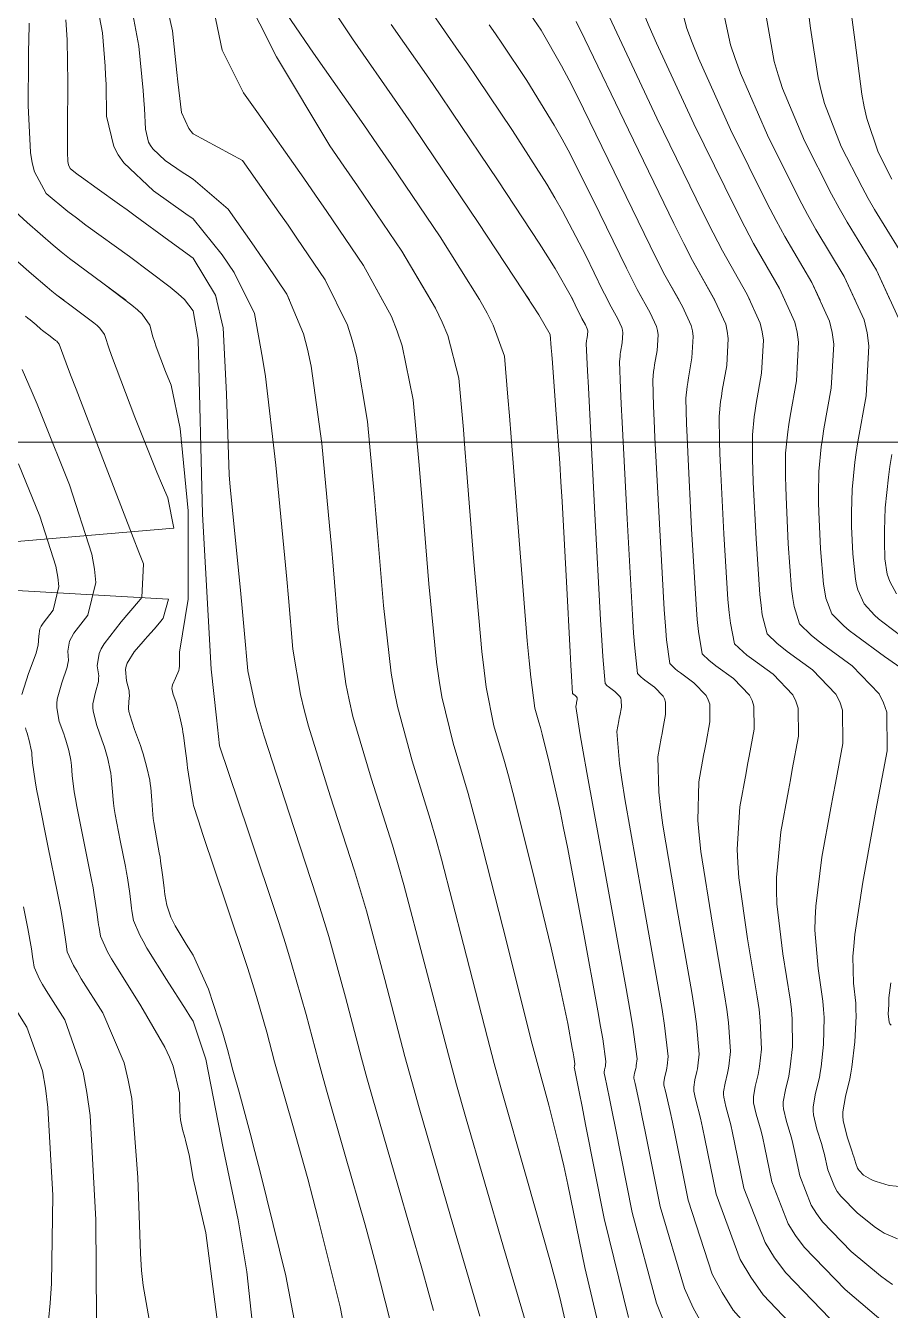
# Model space of a CAD drawing. Header units: millimetres. Extents: x 837475 to 838477, y 1189012 to 1191015.
# Drawn here: x 837990.9 to 838037.9, y 1189166.7 to 1189236.5 of the extents above; entities that cross this region are included whole.
import ezdxf

# ---------------------------------------------------------------- set-up
doc = ezdxf.new("R2010")
doc.units = ezdxf.units.MM
doc.header["$LTSCALE"] = 0.3
doc.layers.add('COORD', color=253, linetype='Continuous', lineweight=20)
doc.layers.add('COTAS 10', color=7, linetype='Continuous', lineweight=9, true_color=0x6e3e2d)
doc.layers.add('COTAS INT', color=7, linetype='Continuous', lineweight=5, true_color=0x9fa19f)

msp = doc.modelspace()

# ---------------------------------------------------------------- linework, layer by layer
at = {"layer": 'COORD'}
msp.add_line((837476.514, 1189213.872), (838476.514, 1189213.872), dxfattribs=at)
at = {"layer": 'COTAS 10'}
for points in [[(838027.746, 1189165.81), (838027.212, 1189166.783), (838026.73, 1189167.836), (838025.411, 1189172.308), (838024.602, 1189176.371), (838024.44, 1189177.166), (838024.306, 1189177.818), (838024.046, 1189178.984), (838023.992, 1189179.213), (838023.988, 1189179.275), (838023.988, 1189179.337), (838024.025, 1189179.553), (838024.086, 1189179.801), (838024.1, 1189179.882), (838024.114, 1189179.968), (838024.154, 1189180.324), (838023.92, 1189182.054), (838023.76, 1189183.007), (838023.56, 1189184.164), (838022.493, 1189190.054), (838021.425, 1189195.899), (838021.224, 1189197.029), (838021.063, 1189197.946), (838020.826, 1189199.495), (838020.854, 1189199.651), (838020.861, 1189199.691), (838020.868, 1189199.729), (838020.892, 1189199.853), (838020.89, 1189199.959), (838020.882, 1189199.985), (838020.87, 1189200.009), (838020.796, 1189200.086), (838020.715, 1189200.145), (838020.698, 1189200.158), (838020.684, 1189200.169), (838020.652, 1189200.2), (838020.591, 1189201.146), (838020.558, 1189201.735), (838020.518, 1189202.465), (838020.316, 1189206.281), (838020.075, 1189210.639), (838020.011, 1189211.71), (838019.948, 1189212.723), (838019.727, 1189215.894), (838019.552, 1189218.179), (838019.516, 1189218.633), (838019.487, 1189219.01), (838019.428, 1189219.727), (838018.816, 1189220.791), (838018.437, 1189221.386), (838017.967, 1189222.111), (838015.516, 1189225.815), (838012.615, 1189230.119), (838011.862, 1189231.223), (838011.131, 1189232.288), (838008.671, 1189235.815), (838006.37, 1189239.292)], [(837996.552, 1189238.041), (837997.056, 1189235.413), (837997.283, 1189232.998), (837997.326, 1189232.475), (837997.361, 1189232.017), (837997.415, 1189230.889), (837997.578, 1189230.194), (837997.681, 1189230.008), (837997.81, 1189229.826), (837998.485, 1189229.19), (837999.411, 1189228.554), (837999.698, 1189228.371), (837999.998, 1189228.185), (838000, 1189228.184), (838001.915, 1189226.538), (838003.317, 1189224.539), (838003.671, 1189224.028), (838004.01, 1189223.536), (838005.11, 1189221.915), (838006.009, 1189219.759), (838006.221, 1189218.93), (838006.418, 1189218), (838006.998, 1189213.803), (838007.426, 1189209.317), (838007.527, 1189208.205), (838007.621, 1189207.149), (838007.898, 1189203.803), (838008.311, 1189200.732), (838008.491, 1189199.849), (838008.699, 1189198.952), (838009.687, 1189195.593), (838010.843, 1189191.959), (838011.157, 1189190.889), (838011.468, 1189189.791), (838012.57, 1189185.593), (838013.891, 1189180.551), (838014.341, 1189178.921), (838014.827, 1189177.19), (838016.885, 1189170.093), (838018.733, 1189163.839)], [(838038.051, 1189168.053), (838037.749, 1189168.27), (838037.404, 1189168.533), (838035.806, 1189169.857), (838034.238, 1189171.473), (838033.911, 1189171.919), (838033.631, 1189172.365), (838033.011, 1189173.968), (838032.707, 1189175.393), (838032.628, 1189175.726), (838032.55, 1189176.032), (838032.286, 1189176.915), (838032.123, 1189177.611), (838032.109, 1189177.8), (838032.109, 1189177.986), (838032.224, 1189178.644), (838032.407, 1189179.396), (838032.451, 1189179.641), (838032.492, 1189179.903), (838032.615, 1189180.985), (838032.597, 1189182.485), (838032.549, 1189183.01), (838032.483, 1189183.583), (838032.091, 1189186.049), (838031.762, 1189188.754), (838031.736, 1189189.478), (838031.739, 1189190.19), (838031.983, 1189192.671), (838032.39, 1189194.935), (838032.496, 1189195.51), (838032.598, 1189196.063), (838032.94, 1189197.874), (838032.923, 1189199.405), (838032.799, 1189199.781), (838032.623, 1189200.137), (838031.556, 1189201.25), (838030.38, 1189202.1), (838030.136, 1189202.29), (838029.927, 1189202.46), (838029.463, 1189202.91), (838029.23, 1189204.021), (838029.166, 1189204.608), (838029.102, 1189205.317), (838028.873, 1189208.884), (838028.696, 1189212.514), (838028.665, 1189213.261), (838028.642, 1189213.897), (838028.621, 1189215.264), (838028.703, 1189216.078), (838028.745, 1189216.365), (838028.794, 1189216.68), (838029.038, 1189218.039), (838029.12, 1189219.515), (838029.066, 1189219.903), (838028.979, 1189220.282), (838028.389, 1189221.573), (838027.177, 1189223.747), (838026.698, 1189224.682), (838026.156, 1189225.761), (838023.681, 1189230.862), (838021.319, 1189235.787), (838020.849, 1189236.756)], [(838031.182, 1189237.036), (838031.623, 1189234.585), (838031.829, 1189233.86), (838032.073, 1189233.115), (838033.258, 1189230.258), (838034.727, 1189227.362), (838035.149, 1189226.592), (838035.578, 1189225.836), (838037.183, 1189223.222), (838037.929, 1189221.589)], [(837990.324, 1189223.808), (837991.214, 1189223.032), (837992.054, 1189222.301), (837992.314, 1189222.091), (837992.586, 1189221.877), (837993.665, 1189221.078), (837994.602, 1189220.37), (837994.783, 1189220.215), (837994.931, 1189220.076), (837995.182, 1189219.723), (837995.456, 1189218.887), (837995.617, 1189218.445), (837995.815, 1189217.911), (837996.841, 1189215.224), (837998.03, 1189212.242), (837998.332, 1189211.523), (837998.622, 1189210.851), (837998.957, 1189209.198), (837971.651, 1189206.877), (837998.656, 1189205.33), (837998.371, 1189204.301), (837998.322, 1189204.232), (837998.254, 1189204.144), (837998.181, 1189204.054), (837997.882, 1189203.707), (837997.515, 1189203.295), (837997.4, 1189203.164), (837997.279, 1189203.026), (837996.793, 1189202.464), (837996.41, 1189201.852), (837996.354, 1189201.681), (837996.32, 1189201.51), (837996.377, 1189200.89), (837996.516, 1189200.339), (837996.533, 1189200.212), (837996.542, 1189200.096), (837996.498, 1189199.768), (837996.483, 1189199.379), (837996.511, 1189199.225), (837996.552, 1189199.05), (837996.814, 1189198.25), (837997.132, 1189197.365), (837997.208, 1189197.137), (837997.279, 1189196.917), (837997.494, 1189196.18), (837997.644, 1189195.484), (837997.675, 1189195.289), (837997.7, 1189195.092), (837997.753, 1189194.374), (837997.805, 1189193.623), (837997.831, 1189193.407), (837997.86, 1189193.187), (837998.007, 1189192.359), (837998.165, 1189191.529), (837998.202, 1189191.308), (837998.236, 1189191.089), (837998.335, 1189190.33), (837998.42, 1189189.63), (837998.446, 1189189.449), (837998.472, 1189189.274), (837998.572, 1189188.691), (837998.799, 1189188.032), (837998.905, 1189187.81), (837999.029, 1189187.571), (837999.632, 1189186.563), (838000, 1189185.977), (838000.833, 1189184.116), (838001.389, 1189182.445), (838001.509, 1189182.07), (838001.615, 1189181.733), (838001.872, 1189180.833), (838002.069, 1189180.082), (838002.136, 1189179.839), (838002.208, 1189179.582), (838002.515, 1189178.524), (838003.111, 1189176.288), (838003.366, 1189175.287), (838003.661, 1189174.12), (838005.048, 1189168.524), (838006.277, 1189162.078)], [(838027.177, 1189223.747), (838028.38, 1189221.589)], [(838038.391, 1189220.577), (838037.183, 1189223.222)], [(837992.976, 1189221.589), (837992.586, 1189221.877)], [(838005.11, 1189221.915), (838005.246, 1189221.589)], [(838018.306, 1189221.589), (838017.967, 1189222.111)], [(838038.274, 1189205.619), (838037.901, 1189206.287), (838037.826, 1189206.49), (838037.763, 1189206.7), (838037.638, 1189207.52), (838037.613, 1189208.474), (838037.614, 1189208.769), (838037.618, 1189209.077), (838037.658, 1189210.299), (838037.826, 1189211.966), (838037.911, 1189212.555), (838038.012, 1189213.199)], [(837992.133, 1189166.097), (837992.226, 1189167.045), (837992.297, 1189168.109), (837992.369, 1189172.91), (837992.108, 1189177.69), (837991.969, 1189178.741), (837991.801, 1189179.674), (837990.95, 1189182.056), (837990.103, 1189183.405)]]:
    msp.add_lwpolyline(points, dxfattribs=at)
at = {"layer": 'COTAS INT'}
for points in [[(838000, 1189243.82), (838004.535, 1189234.831), (838007.442, 1189229.984), (838008.205, 1189228.883), (838008.94, 1189227.816), (838011.353, 1189224.255), (838013.184, 1189221.17), (838013.551, 1189220.403), (838013.857, 1189219.674), (838014.456, 1189217.358), (838014.706, 1189214.566), (838014.792, 1189213.537), (838014.884, 1189212.397), (838015.279, 1189207.358), (838015.714, 1189202.486), (838015.833, 1189201.452), (838015.951, 1189200.554), (838016.369, 1189198.448), (838016.939, 1189196.51), (838017.153, 1189195.718), (838017.39, 1189194.815), (838018.448, 1189190.631), (838019.485, 1189186.361), (838019.709, 1189185.405), (838019.906, 1189184.546), (838020.389, 1189182.259), (838020.633, 1189180.918), (838020.679, 1189180.656), (838020.715, 1189180.441), (838020.77, 1189180.06), (838020.762, 1189179.994), (838020.76, 1189179.978), (838020.757, 1189179.963), (838020.746, 1189179.917), (838020.739, 1189179.877), (838020.739, 1189179.866), (838020.74, 1189179.854), (838020.75, 1189179.812), (838021.008, 1189178.533), (838021.165, 1189177.742), (838021.359, 1189176.762), (838022.371, 1189171.644), (838023.693, 1189166.264)], [(837998.306, 1189238.82), (837998.889, 1189236.25), (837999.122, 1189233.984), (837999.176, 1189233.475), (837999.227, 1189233.018), (837999.374, 1189231.799), (837999.762, 1189230.926), (837999.964, 1189230.687), (838000, 1189230.652), (838002.695, 1189229.202), (838004.668, 1189226.388), (838005.166, 1189225.669), (838005.643, 1189224.977), (838007.191, 1189222.695), (838008.4, 1189220.229), (838008.664, 1189219.421), (838008.898, 1189218.558), (838009.484, 1189214.988), (838009.853, 1189211.067), (838009.949, 1189209.982), (838010.042, 1189208.898), (838010.358, 1189204.988), (838010.779, 1189201.317), (838010.938, 1189200.383), (838011.116, 1189199.486), (838011.914, 1189196.545), (838012.903, 1189193.365), (838013.2, 1189192.317), (838013.509, 1189191.196), (838014.71, 1189186.545), (838016.012, 1189181.471), (838016.384, 1189180.085), (838016.761, 1189178.707), (838018.165, 1189173.795), (838019.418, 1189169.392), (838019.701, 1189168.334), (838019.955, 1189167.347), (838020.637, 1189164.362)], [(838025.647, 1189165.951), (838025.211, 1189167.05), (838023.891, 1189171.976), (838022.98, 1189176.566), (838022.802, 1189177.454), (838022.657, 1189178.176), (838022.398, 1189179.398), (838022.366, 1189179.534), (838022.363, 1189179.571), (838022.363, 1189179.607), (838022.386, 1189179.735), (838022.422, 1189179.882), (838022.43, 1189179.93), (838022.438, 1189179.981), (838022.462, 1189180.192), (838022.287, 1189181.411), (838022.17, 1189182.098), (838022.023, 1189182.936), (838021.244, 1189187.223), (838020.368, 1189191.835), (838020.161, 1189192.879), (838019.969, 1189193.821), (838019.4, 1189196.379), (838018.991, 1189197.996), (838018.9, 1189198.345), (838018.817, 1189198.651), (838018.597, 1189199.4), (838018.368, 1189201.088), (838018.28, 1189201.986), (838018.182, 1189203.07), (838017.739, 1189208.543), (838017.305, 1189214.146), (838017.213, 1189215.314), (838017.133, 1189216.315), (838016.942, 1189218.543), (838016.336, 1189220.233), (838015.994, 1189220.894), (838015.575, 1189221.64), (838013.435, 1189225.035), (838010.777, 1189228.968), (838010.034, 1189230.053), (838009.287, 1189231.136), (838006.56, 1189235.035), (838004.115, 1189238.611)], [(838033.238, 1189239.072), (838033.594, 1189236.397), (838033.999, 1189233.691), (838034.168, 1189232.983), (838034.361, 1189232.293), (838035.264, 1189229.949), (838036.393, 1189227.737), (838036.73, 1189227.13), (838037.076, 1189226.525), (838038.413, 1189224.361)], [(838035.587, 1189238.907), (838036.007, 1189235.757), (838036.376, 1189232.798), (838036.506, 1189232.106), (838036.649, 1189231.471), (838037.269, 1189229.639), (838038.014, 1189228.181)], [(838015.609, 1189166.329), (838014.011, 1189171.779), (838012.303, 1189177.668), (838011.9, 1189179.105), (838011.527, 1189180.457), (838010.43, 1189184.641), (838009.427, 1189188.385), (838009.113, 1189189.461), (838008.783, 1189190.554), (838007.46, 1189194.641), (838006.281, 1189198.418), (838006.043, 1189199.315), (838005.843, 1189200.148), (838005.437, 1189202.618), (838005.2, 1189205.399), (838005.106, 1189206.428), (838004.999, 1189207.568), (838004.512, 1189212.618), (838003.939, 1189217.442), (838003.778, 1189218.438), (838003.344, 1189220.863), (838002.231, 1189223.099), (838001.58, 1189224.06), (838000, 1189226.017), (837999.613, 1189226.286), (837997.854, 1189227.551), (837996.241, 1189229.07), (837995.933, 1189229.506), (837995.686, 1189229.95), (837995.297, 1189231.609), (837995.264, 1189233.34), (837995.242, 1189233.828), (837995.215, 1189234.32), (837995.068, 1189236.131), (837994.741, 1189237.837)], [(838026.357, 1189238.315), (838026.87, 1189236.372), (838027.152, 1189235.613), (838027.496, 1189234.759), (838029.247, 1189230.878), (838031.232, 1189226.862), (838031.724, 1189225.923), (838032.19, 1189225.059), (838033.666, 1189222.563), (838034.111, 1189221.589)], [(838022.345, 1189164.613), (838021.312, 1189168.977), (838020.386, 1189173.498), (838020.166, 1189174.508), (838019.962, 1189175.414), (838019.353, 1189177.811), (838018.66, 1189180.339), (838018.403, 1189181.327), (838018.118, 1189182.439), (838016.849, 1189187.496), (838015.55, 1189192.602), (838015.244, 1189193.745), (838014.962, 1189194.77), (838014.142, 1189197.496), (838013.533, 1189200.02), (838013.385, 1189200.917), (838013.246, 1189201.901), (838012.818, 1189206.173), (838012.463, 1189210.648), (838012.37, 1189211.759), (838012.279, 1189212.816), (838011.97, 1189216.173), (838011.377, 1189219.116), (838011.108, 1189219.912), (838010.792, 1189220.7), (838009.272, 1189223.475), (838007.277, 1189226.417), (838006.662, 1189227.31), (838006.02, 1189228.237), (838003.475, 1189231.865), (838002.753, 1189232.881), (838001.592, 1189235.192), (838001.052, 1189237.715)], [(838034.184, 1189164.164), (838031.01, 1189167.499), (838030.342, 1189168.448), (838029.767, 1189169.409), (838028.451, 1189172.972), (838027.844, 1189175.98), (838027.715, 1189176.59), (838027.603, 1189177.104), (838027.342, 1189178.157), (838027.244, 1189178.573), (838027.236, 1189178.685), (838027.236, 1189178.797), (838027.305, 1189179.19), (838027.414, 1189179.639), (838027.441, 1189179.786), (838027.465, 1189179.942), (838027.538, 1189180.589), (838027.391, 1189182.226), (838027.276, 1189183.008), (838027.129, 1189183.932), (838026.332, 1189188.452), (838025.56, 1189193.041), (838025.429, 1189194.008), (838025.333, 1189194.844), (838025.289, 1189196.766), (838025.468, 1189197.764), (838025.515, 1189198.018), (838025.56, 1189198.262), (838025.711, 1189199.062), (838025.703, 1189199.737), (838025.649, 1189199.903), (838025.571, 1189200.06), (838025.1, 1189200.552), (838024.581, 1189200.927), (838024.473, 1189201.011), (838024.381, 1189201.086), (838024.176, 1189201.284), (838024.027, 1189202.661), (838023.97, 1189203.479), (838023.905, 1189204.487), (838023.615, 1189209.703), (838023.346, 1189214.937), (838023.296, 1189215.956), (838023.256, 1189216.789), (838023.199, 1189218.242), (838023.23, 1189218.545), (838023.245, 1189218.651), (838023.263, 1189218.768), (838023.354, 1189219.273), (838023.384, 1189219.82), (838023.364, 1189219.964), (838023.332, 1189220.105), (838023.113, 1189220.584), (838022.663, 1189221.39), (838022.485, 1189221.737), (838022.284, 1189222.138), (838021.366, 1189224.031), (838020.103, 1189226.436), (838019.685, 1189227.16), (838019.238, 1189227.909), (838017.375, 1189230.822), (838015.437, 1189233.699), (838014.943, 1189234.425), (838014.466, 1189235.12), (838012.895, 1189237.375)], [(838037.677, 1189165.91), (838035.474, 1189167.78), (838033.239, 1189170.082), (838032.773, 1189170.717), (838032.375, 1189171.352), (838031.491, 1189173.636), (838031.086, 1189175.589), (838030.99, 1189176.014), (838030.901, 1189176.389), (838030.638, 1189177.329), (838030.497, 1189177.932), (838030.485, 1189178.095), (838030.485, 1189178.256), (838030.584, 1189178.826), (838030.743, 1189179.477), (838030.781, 1189179.689), (838030.816, 1189179.916), (838030.922, 1189180.853), (838030.861, 1189182.399), (838030.791, 1189183.009), (838030.698, 1189183.699), (838030.171, 1189186.85), (838029.695, 1189190.183), (838029.634, 1189190.988), (838029.604, 1189191.741), (838029.751, 1189194.036), (838030.083, 1189195.878), (838030.169, 1189196.346), (838030.252, 1189196.796), (838030.53, 1189198.27), (838030.517, 1189199.515), (838030.416, 1189199.822), (838030.272, 1189200.111), (838029.404, 1189201.017), (838028.447, 1189201.709), (838028.248, 1189201.863), (838028.078, 1189202.002), (838027.701, 1189202.368), (838027.496, 1189203.568), (838027.434, 1189204.232), (838027.37, 1189205.04), (838027.12, 1189209.157), (838026.913, 1189213.321), (838026.875, 1189214.159), (838026.846, 1189214.861), (838026.814, 1189216.257), (838026.879, 1189216.9), (838026.911, 1189217.127), (838026.95, 1189217.376), (838027.144, 1189218.451), (838027.208, 1189219.617), (838027.165, 1189219.923), (838027.096, 1189220.223), (838026.631, 1189221.243), (838025.673, 1189222.962), (838025.294, 1189223.7), (838024.866, 1189224.554), (838022.909, 1189228.585), (838020.914, 1189232.67), (838020.461, 1189233.557), (838020.052, 1189234.338), (838018.935, 1189236.277), (838018.149, 1189237.444)], [(838038.329, 1189170.548), (838037.606, 1189170.854), (838037.375, 1189170.993), (838037.131, 1189171.155), (838036.139, 1189171.935), (838035.236, 1189172.865), (838035.049, 1189173.121), (838034.888, 1189173.378), (838034.53, 1189174.3), (838034.328, 1189175.198), (838034.265, 1189175.438), (838034.199, 1189175.675), (838033.934, 1189176.501), (838033.749, 1189177.291), (838033.733, 1189177.505), (838033.734, 1189177.716), (838033.863, 1189178.462), (838034.072, 1189179.315), (838034.121, 1189179.593), (838034.168, 1189179.89), (838034.307, 1189181.117), (838034.332, 1189182.571), (838034.307, 1189183.011), (838034.268, 1189183.466), (838034.01, 1189185.248), (838033.83, 1189187.325), (838033.839, 1189187.967), (838033.874, 1189188.639), (838034.214, 1189191.307), (838034.698, 1189193.991), (838034.823, 1189194.674), (838034.944, 1189195.33), (838035.35, 1189197.478), (838035.33, 1189199.294), (838035.182, 1189199.74), (838034.974, 1189200.162), (838033.708, 1189201.483), (838032.313, 1189202.491), (838032.023, 1189202.716), (838031.775, 1189202.918), (838031.225, 1189203.451), (838030.964, 1189204.474), (838030.898, 1189204.984), (838030.834, 1189205.593), (838030.626, 1189208.611), (838030.48, 1189211.706), (838030.455, 1189212.363), (838030.437, 1189212.933), (838030.428, 1189214.271), (838030.528, 1189215.256), (838030.578, 1189215.603), (838030.637, 1189215.984), (838030.933, 1189217.628), (838031.031, 1189219.414), (838030.966, 1189219.883), (838030.861, 1189220.341), (838030.148, 1189221.903), (838028.802, 1189224.281), (838028.298, 1189225.253), (838027.737, 1189226.361), (838025.236, 1189231.497), (838022.92, 1189236.403), (838022.475, 1189237.367)], [(838024.493, 1189237.265), (838024.814, 1189236.49), (838025.208, 1189235.581), (838027.241, 1189231.187), (838029.485, 1189226.611), (838030.011, 1189225.588), (838030.496, 1189224.67), (838031.907, 1189222.233), (838032.201, 1189221.589)], [(838038.575, 1189203.288), (838037.524, 1189204.074), (838037.289, 1189204.272), (838037.077, 1189204.462), (838036.512, 1189205.077), (838036.167, 1189205.834), (838036.094, 1189206.113), (838036.031, 1189206.423), (838035.885, 1189207.793), (838035.83, 1189209.282), (838035.824, 1189209.668), (838035.822, 1189210.041), (838035.851, 1189211.292), (838036.002, 1189212.789), (838036.077, 1189213.317), (838036.168, 1189213.895), (838036.618, 1189216.395), (838036.767, 1189219.109), (838036.668, 1189219.822), (838036.508, 1189220.518), (838035.425, 1189222.892), (838033.884, 1189225.448), (838033.436, 1189226.258), (838032.979, 1189227.112), (838031.253, 1189230.568), (838029.785, 1189233.937), (838029.491, 1189234.737), (838029.246, 1189235.478), (838028.769, 1189237.676)], [(837991.08, 1189236.66), (837991.058, 1189235.66), (837991.052, 1189235.211), (837991.046, 1189234.688), (837991.023, 1189232.177), (837991.16, 1189229.621), (837991.255, 1189229.069), (837991.374, 1189228.585), (837992.013, 1189227.4), (837993.193, 1189226.421), (837993.655, 1189226.067), (837994.174, 1189225.676), (837996.535, 1189223.965), (837998.753, 1189222.305), (837999.181, 1189221.946), (837999.529, 1189221.631), (838000, 1189221.013)], [(838013.088, 1189166.65), (838012.799, 1189167.698), (838012.485, 1189168.818), (838011.137, 1189173.465), (838009.78, 1189178.147), (838009.459, 1189179.289), (838009.162, 1189180.364), (838008.291, 1189183.689), (838007.387, 1189186.98), (838007.069, 1189188.033), (838006.723, 1189189.148), (838005.232, 1189193.689), (838003.864, 1189197.884), (838003.596, 1189198.781), (838003.375, 1189199.563), (838002.977, 1189201.434), (838002.779, 1189203.65), (838002.684, 1189204.65), (838002.573, 1189205.819), (838002.026, 1189211.434), (838001.957, 1189212.094), (838001.812, 1189216.501), (838001.635, 1189220.097), (838001.222, 1189221.865), (838000, 1189223.879), (837998.684, 1189224.84), (837996.849, 1189226.182), (837996.41, 1189226.501), (837996.001, 1189226.797), (837994.775, 1189227.678), (837993.923, 1189228.288), (837993.75, 1189228.413), (837993.605, 1189228.52), (837993.31, 1189228.75), (837993.217, 1189228.953), (837993.2, 1189229.042), (837993.186, 1189229.146), (837993.167, 1189229.641), (837993.172, 1189230.527), (837993.174, 1189230.878), (837993.175, 1189231.273), (837993.18, 1189233.083), (837993.168, 1189234.942), (837993.159, 1189235.369), (837993.147, 1189235.758), (837993.08, 1189236.849)], [(838010.783, 1189236.595), (838012.821, 1189233.669), (838013.44, 1189232.768), (838014.082, 1189231.826), (838016.595, 1189228.095), (838018.831, 1189224.694), (838019.297, 1189223.962), (838019.698, 1189223.319), (838020.594, 1189221.753), (838020.994, 1189220.93), (838021.081, 1189220.756), (838021.159, 1189220.605), (838021.354, 1189220.254), (838021.449, 1189220.045), (838021.463, 1189219.984), (838021.472, 1189219.922), (838021.459, 1189219.684), (838021.42, 1189219.464), (838021.412, 1189219.413), (838021.405, 1189219.367), (838021.392, 1189219.235), (838021.461, 1189217.753), (838021.506, 1189216.855), (838021.563, 1189215.745), (838021.862, 1189209.975), (838022.173, 1189204.21), (838022.238, 1189203.103), (838022.293, 1189202.208), (838022.414, 1189200.742), (838022.532, 1189200.628), (838022.586, 1189200.584), (838022.648, 1189200.536), (838022.948, 1189200.319), (838023.22, 1189200.035), (838023.265, 1189199.944), (838023.297, 1189199.848), (838023.301, 1189199.458), (838023.214, 1189198.996), (838023.188, 1189198.854), (838023.161, 1189198.708), (838023.057, 1189198.13), (838023.198, 1189196.395), (838023.326, 1189195.519), (838023.492, 1189194.47), (838024.412, 1189189.253), (838025.344, 1189184.048), (838025.518, 1189183.007), (838025.655, 1189182.14), (838025.846, 1189180.457), (838025.789, 1189179.955), (838025.77, 1189179.834), (838025.75, 1189179.72), (838025.665, 1189179.372), (838025.612, 1189179.067), (838025.612, 1189178.98), (838025.618, 1189178.893), (838025.694, 1189178.57), (838025.954, 1189177.461), (838026.078, 1189176.878), (838026.223, 1189176.175), (838026.931, 1189172.64), (838028.248, 1189168.623), (838028.777, 1189167.616), (838029.378, 1189166.655), (838032.142, 1189163.565)], [(838035.141, 1189165.702), (838032.24, 1189168.691), (838031.636, 1189169.515), (838031.119, 1189170.339), (838029.971, 1189173.304), (838029.465, 1189175.784), (838029.353, 1189176.302), (838029.252, 1189176.747), (838028.99, 1189177.743), (838028.87, 1189178.252), (838028.861, 1189178.39), (838028.861, 1189178.527), (838028.944, 1189179.008), (838029.079, 1189179.558), (838029.111, 1189179.738), (838029.141, 1189179.929), (838029.23, 1189180.721), (838029.126, 1189182.313), (838029.034, 1189183.009), (838028.914, 1189183.815), (838028.252, 1189187.651), (838027.627, 1189191.612), (838027.531, 1189192.498), (838027.469, 1189193.293), (838027.52, 1189195.401), (838027.776, 1189196.821), (838027.842, 1189197.182), (838027.906, 1189197.529), (838028.121, 1189198.666), (838028.11, 1189199.626), (838028.032, 1189199.862), (838027.922, 1189200.086), (838027.252, 1189200.784), (838026.514, 1189201.318), (838026.361, 1189201.437), (838026.229, 1189201.544), (838025.939, 1189201.826), (838025.761, 1189203.114), (838025.702, 1189203.856), (838025.638, 1189204.763), (838025.367, 1189209.43), (838025.129, 1189214.129), (838025.086, 1189215.058), (838025.051, 1189215.825), (838025.006, 1189217.25), (838025.054, 1189217.722), (838025.078, 1189217.889), (838025.107, 1189218.072), (838025.249, 1189218.862), (838025.296, 1189219.719), (838025.265, 1189219.944), (838025.214, 1189220.164), (838024.872, 1189220.914), (838024.168, 1189222.176), (838023.89, 1189222.719), (838023.575, 1189223.346), (838022.137, 1189226.308), (838020.508, 1189229.553), (838020.073, 1189230.359), (838019.645, 1189231.124), (838018.155, 1189233.55), (838016.793, 1189235.571), (838016.446, 1189236.081), (838016.11, 1189236.57)], [(838008.992, 1189161.667), (838008.006, 1189166.838), (838006.803, 1189171.63), (838006.511, 1189172.757), (838006.236, 1189173.798), (838005.389, 1189176.838), (838004.732, 1189179.103), (838004.577, 1189179.656), (838004.433, 1189180.176), (838004.012, 1189181.785), (838003.46, 1189183.714), (838003.234, 1189184.436), (838002.977, 1189185.24), (838001.785, 1189188.821), (838000.559, 1189192.481), (838000.281, 1189193.334), (838000.029, 1189194.119), (838000, 1189194.214), (837999.706, 1189196.168), (837999.682, 1189196.348), (837999.658, 1189196.531), (837999.573, 1189197.218), (837999.479, 1189197.912), (837999.449, 1189198.099), (837999.417, 1189198.284), (837999.285, 1189198.934), (837999.141, 1189199.507), (837999.101, 1189199.644), (837999.061, 1189199.771), (837998.917, 1189200.15), (837998.847, 1189200.479), (837998.855, 1189200.575), (837998.874, 1189200.673), (837999.039, 1189201.045), (837999.22, 1189201.45), (837999.249, 1189201.569), (837999.269, 1189201.69), (837999.264, 1189202.154), (837999.263, 1189202.451), (837999.73, 1189205.33), (837999.73, 1189210.143), (837999.301, 1189214.612), (837998.815, 1189216.971), (837998.495, 1189217.724), (837997.999, 1189219.062), (837997.9, 1189219.352), (837997.817, 1189219.607), (837997.656, 1189220.238), (837997.233, 1189220.834), (837996.984, 1189221.067), (837996.678, 1189221.329), (837995.1, 1189222.521), (837993.281, 1189223.868), (837992.823, 1189224.228), (837992.386, 1189224.582), (837990.971, 1189225.814), (837989.898, 1189226.803)], [(838011.353, 1189224.255), (838012.936, 1189221.589)], [(838010.305, 1189221.589), (838009.272, 1189223.475)], [(837996.334, 1189221.589), (837995.1, 1189222.521)], [(838002.983, 1189221.589), (838002.231, 1189223.099)], [(838007.191, 1189222.695), (838007.733, 1189221.589)], [(838025.673, 1189222.962), (838026.438, 1189221.589)], [(838033.666, 1189222.563), (838034.626, 1189220.459), (838034.767, 1189219.842), (838034.855, 1189219.211), (838034.723, 1189216.806), (838034.324, 1189214.591), (838034.244, 1189214.079), (838034.177, 1189213.611), (838034.043, 1189212.285), (838034.027, 1189211.005), (838034.034, 1189210.566), (838034.046, 1189210.09), (838034.132, 1189208.065), (838034.298, 1189206.146), (838034.362, 1189205.737), (838034.432, 1189205.381), (838034.749, 1189204.535), (838035.412, 1189203.876), (838035.701, 1189203.637), (838036.035, 1189203.373), (838037.622, 1189202.22), (838039.151, 1189201.147)], [(838035.425, 1189222.892), (838036.02, 1189221.589)], [(838001.287, 1189221.589), (838001.222, 1189221.865)], [(838020.594, 1189221.753), (838020.674, 1189221.589)], [(838024.496, 1189221.589), (838024.168, 1189222.176)], [(838030.148, 1189221.903), (838030.292, 1189221.589)], [(838031.907, 1189222.233), (838032.744, 1189220.4), (838032.867, 1189219.863), (838032.943, 1189219.312), (838032.828, 1189217.217), (838032.481, 1189215.288), (838032.411, 1189214.841), (838032.352, 1189214.433), (838032.236, 1189213.278), (838032.232, 1189211.969), (838032.245, 1189211.464), (838032.263, 1189210.898), (838032.379, 1189208.338), (838032.566, 1189205.87), (838032.63, 1189205.361), (838032.698, 1189204.928), (838032.987, 1189203.993), (838033.624, 1189203.376), (838033.911, 1189203.142), (838034.247, 1189202.882), (838035.86, 1189201.715), (838037.324, 1189200.187), (838037.566, 1189199.699), (838037.736, 1189199.183), (838037.759, 1189197.082), (838037.29, 1189194.596), (838037.15, 1189193.838), (838037.005, 1189193.048), (838036.446, 1189189.942), (838036.009, 1189187.088), (838035.941, 1189186.457), (838035.897, 1189185.896), (838035.93, 1189184.447), (838036.053, 1189183.35), (838036.065, 1189183.011), (838036.067, 1189182.657), (838035.999, 1189181.25), (838035.843, 1189179.877), (838035.792, 1189179.545), (838035.736, 1189179.234), (838035.503, 1189178.28), (838035.358, 1189177.446), (838035.358, 1189177.21), (838035.375, 1189176.971), (838035.581, 1189176.088), (838035.848, 1189175.318), (838035.903, 1189175.15), (838035.95, 1189175.002), (838036.05, 1189174.632), (838036.144, 1189174.39), (838036.186, 1189174.323), (838036.235, 1189174.256), (838036.472, 1189174.012), (838036.858, 1189173.778), (838037.002, 1189173.716), (838037.161, 1189173.656), (838037.87, 1189173.45), (838038.624, 1189173.375)], [(838015.575, 1189221.64), (838015.604, 1189221.589)], [(838022.561, 1189221.589), (838022.485, 1189221.737)], [(838003.641, 1189162.172), (838002.934, 1189168.749), (838002.463, 1189171.579), (838001.638, 1189175.47), (838000.695, 1189180.304), (838000, 1189182.377), (837999.829, 1189182.65), (837999.62, 1189182.981), (837998.557, 1189184.638), (837997.489, 1189186.359), (837997.277, 1189186.73), (837997.101, 1189187.055), (837996.768, 1189187.847), (837996.677, 1189188.374), (837996.654, 1189188.531), (837996.631, 1189188.694), (837996.554, 1189189.326), (837996.431, 1189190.174), (837996.379, 1189190.472), (837996.32, 1189190.799), (837996.039, 1189192.211), (837995.769, 1189193.617), (837995.716, 1189193.94), (837995.672, 1189194.234), (837995.592, 1189195.059), (837995.546, 1189195.69), (837995.523, 1189195.862), (837995.496, 1189196.034), (837995.364, 1189196.645), (837995.176, 1189197.292), (837995.113, 1189197.486), (837995.046, 1189197.686), (837994.767, 1189198.463), (837994.567, 1189199.24), (837994.55, 1189199.44), (837994.549, 1189199.633), (837994.684, 1189200.278), (837994.847, 1189200.863), (837994.864, 1189201.019), (837994.87, 1189201.171), (837994.786, 1189201.701), (837994.886, 1189202.381), (837995.007, 1189202.629), (837995.168, 1189202.903), (837996.085, 1189204.107), (837997.038, 1189205.215), (837997.221, 1189205.429), (837997.299, 1189207.264), (837997.053, 1189207.898), (837996.75, 1189208.679), (837995.187, 1189212.723), (837993.632, 1189216.761), (837993.334, 1189217.538), (837993.094, 1189218.167), (837992.708, 1189219.207), (837992.629, 1189219.319), (837992.582, 1189219.362), (837992.525, 1189219.411), (837992.23, 1189219.634), (837991.89, 1189219.886), (837991.804, 1189219.953), (837991.723, 1189220.019), (837991.458, 1189220.25), (837991.134, 1189220.527), (837991.015, 1189220.623), (837990.882, 1189220.727)], [(838000, 1189221.013), (838000.28, 1189219.449), (838000.516, 1189209.957), (838000.987, 1189201.527), (838001.282, 1189198.874), (838001.447, 1189197.349), (838003.005, 1189192.737), (838004.664, 1189187.743), (838005.026, 1189186.605), (838005.346, 1189185.574), (838006.151, 1189182.737), (838006.798, 1189180.27), (838007.018, 1189179.472), (838007.256, 1189178.625), (838008.263, 1189175.152), (838009.36, 1189171.308), (838009.655, 1189170.228), (838009.946, 1189169.14), (838010.964, 1189165.152)], [(838001.402, 1189165.448), (838000.695, 1189170.871), (838000, 1189173.814), (837999.784, 1189175.112), (837999.625, 1189175.752), (837999.585, 1189175.906), (837999.546, 1189176.051), (837999.421, 1189176.489), (837999.325, 1189177.021), (837999.306, 1189177.225), (837999.289, 1189177.453), (837999.254, 1189178.482), (837998.923, 1189179.932), (837998.719, 1189180.426), (837998.468, 1189180.959), (837997.154, 1189183.22), (837995.827, 1189185.335), (837995.566, 1189185.776), (837995.352, 1189186.155), (837994.964, 1189187.002), (837994.883, 1189187.473), (837994.862, 1189187.614), (837994.842, 1189187.759), (837994.773, 1189188.323), (837994.627, 1189189.258), (837994.557, 1189189.637), (837994.474, 1189190.068), (837994.072, 1189192.062), (837993.678, 1189194.047), (837993.602, 1189194.473), (837993.539, 1189194.845), (837993.431, 1189195.744), (837993.391, 1189196.287), (837993.372, 1189196.436), (837993.348, 1189196.584), (837993.235, 1189197.11), (837993.073, 1189197.667), (837993.019, 1189197.834), (837992.961, 1189198.007), (837992.721, 1189198.676), (837992.582, 1189199.429), (837992.588, 1189199.654), (837992.614, 1189199.887), (837992.87, 1189200.788), (837993.153, 1189201.63), (837993.196, 1189201.825), (837993.223, 1189202.004), (837993.196, 1189202.511), (837993.283, 1189203.054), (837993.384, 1189203.255), (837993.517, 1189203.478), (837994.272, 1189204.464), (837994.71, 1189206.239), (837994.642, 1189206.958), (837994.493, 1189207.776), (837993.273, 1189211.555), (837991.812, 1189215.208), (837991.511, 1189215.947), (837991.254, 1189216.568), (837990.7, 1189217.825)], [(837990.497, 1189212.695), (837991.661, 1189209.854), (837992.542, 1189207.125), (837992.65, 1189206.534), (837992.699, 1189206.014), (837992.383, 1189204.733), (837991.837, 1189204.02), (837991.741, 1189203.859), (837991.669, 1189203.714), (837991.605, 1189203.322), (837991.577, 1189202.836), (837991.527, 1189202.632), (837991.458, 1189202.397), (837991.056, 1189201.299), (837990.68, 1189200.141)], [(837990.876, 1189198.328), (837990.924, 1189198.183), (837990.969, 1189198.043), (837991.105, 1189197.575), (837991.201, 1189197.133), (837991.22, 1189197.009), (837991.236, 1189196.885), (837991.27, 1189196.429), (837991.406, 1189195.456), (837991.487, 1189195.006), (837991.587, 1189194.477), (837992.104, 1189191.913), (837992.629, 1189189.338), (837992.734, 1189188.802), (837992.822, 1189188.342), (837992.992, 1189187.32), (837993.052, 1189186.824), (837993.07, 1189186.696), (837993.089, 1189186.572), (837993.16, 1189186.158), (837993.501, 1189185.413), (837993.69, 1189185.08), (837993.919, 1189184.691), (837995.086, 1189182.832), (837996.251, 1189180.11), (837996.478, 1189179.179), (837996.664, 1189178.17), (837996.995, 1189173.883), (837997.135, 1189169.737), (837997.202, 1189168.816), (837997.28, 1189167.994), (837997.666, 1189165.848)], [(837990.784, 1189188.607), (837990.911, 1189187.966), (837991.017, 1189187.426), (837991.211, 1189186.316), (837991.263, 1189185.888), (837991.279, 1189185.778), (837991.295, 1189185.671), (837991.356, 1189185.314), (837991.651, 1189184.671), (837991.813, 1189184.383), (837992.011, 1189184.048), (837993.018, 1189182.444), (837994.029, 1189179.612), (837994.229, 1189178.504), (837994.395, 1189177.254), (837994.706, 1189171.571), (837994.738, 1189166.168)], [(838037.965, 1189184.467), (838037.85, 1189183.646), (838037.856, 1189183.449), (838037.853, 1189183.363), (838037.848, 1189183.263), (838037.812, 1189182.786), (838037.864, 1189182.323), (838037.913, 1189182.231), (838037.978, 1189182.156)]]:
    msp.add_lwpolyline(points, dxfattribs=at)

doc.saveas('drawing.dxf')
